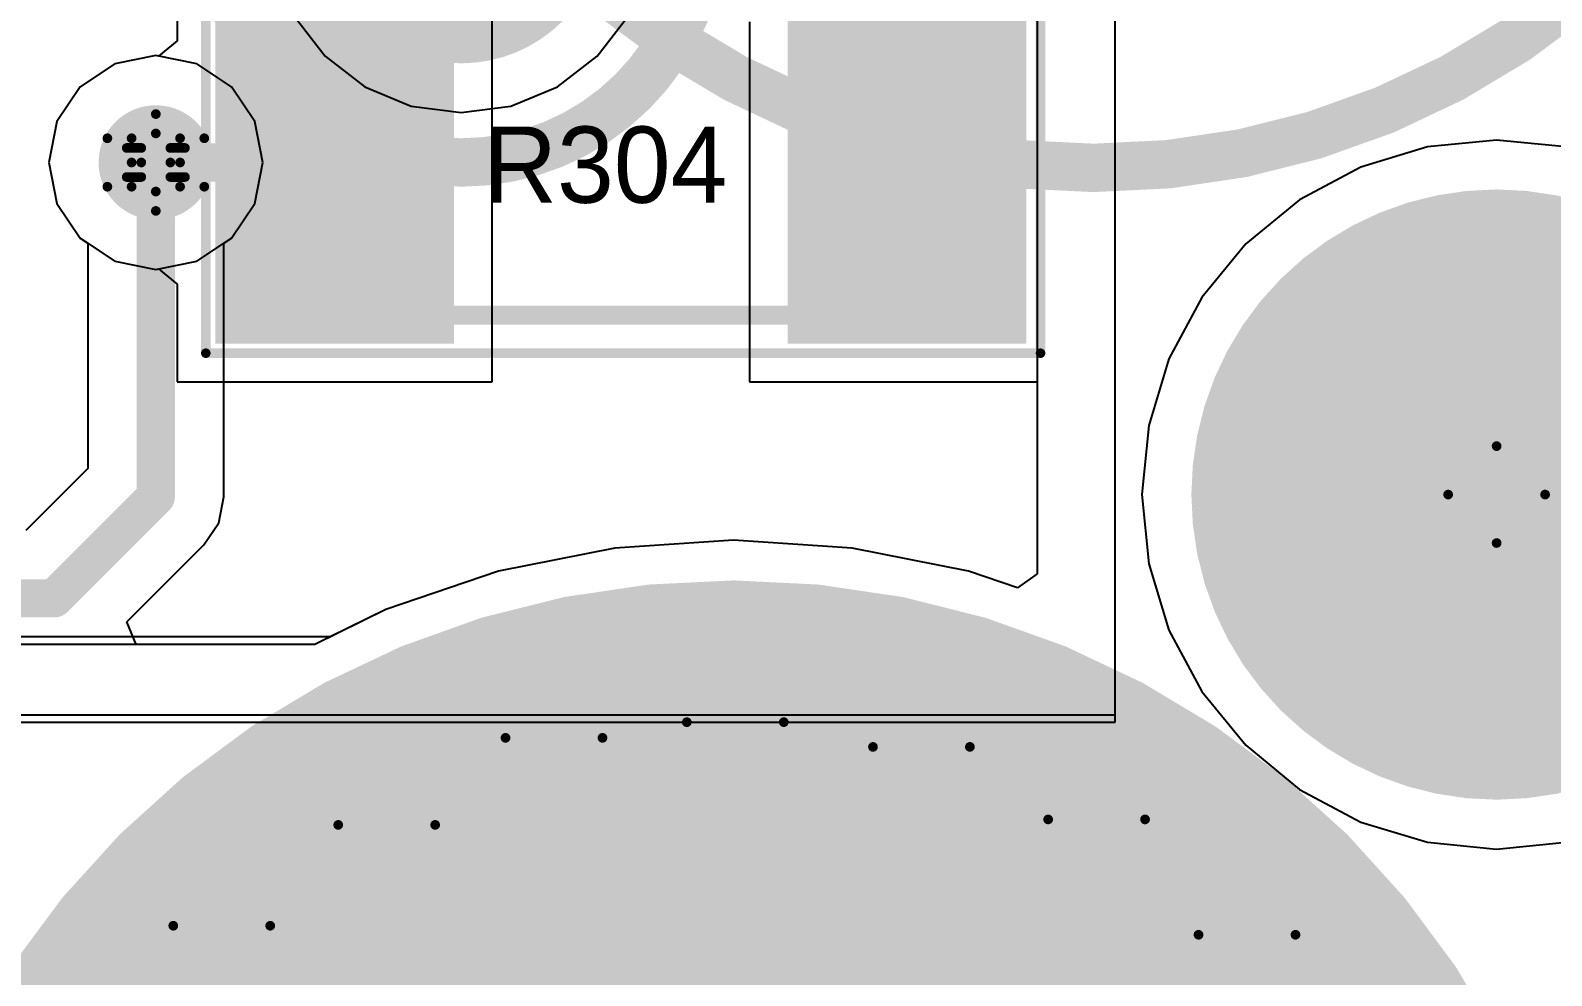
# Model space of a CAD drawing. Header units: millimetres. Extents: x 5 to 399, y 5 to 287.
# Drawn here: x 239.03 to 247, y 120.84 to 125.8 of the extents above; entities that cross this region are included whole.
import ezdxf

# ---------------------------------------------------------------- set-up
doc = ezdxf.new("R2010")
doc.units = ezdxf.units.MM
for name, color, linetype in [('BottomLayer', 5, 'Continuous'), ('BottomOverlay', 54, 'Continuous'), ('BottomPaste', 16, 'Continuous'), ('BottomSolder', 6, 'Continuous'), ('DrillDrawing', 1, 'Continuous'), ('DrillGuide', 244, 'Continuous'), ('Mechanical13', 56, 'Continuous'), ('Mechanical7', 56, 'Continuous'), ('MidLayer1', 16, 'Continuous'), ('MidLayer2', 76, 'Continuous'), ('MultiLayer', 9, 'Continuous'), ('PadHoleLayer', 156, 'Continuous'), ('TopLayer', 1, 'Continuous'), ('TopOverlay', 2, 'Continuous'), ('TopPaste', 8, 'Continuous'), ('TopSolder', 216, 'Continuous'), ('ViaHoleLayer', 16, 'Continuous')]:
    doc.layers.add(name, color=color, linetype=linetype)

# ---------------------------------------------------------------- blocks, each defined once
blk = doc.blocks.new('1206_R_88')
at = {"layer": 'Mechanical13', "const_width": 0.1}
for points in [[(1.6002, 0.8002), (-1.5998, 0.8002)], [(-1.5998, 0.8002), (-1.5998, -0.7999)], [(1.6002, 0.8002), (1.6002, -0.7999)], [(1.6002, -0.7999), (-1.5998, -0.7999)]]:
    blk.add_lwpolyline(points, dxfattribs=at)
at = {"layer": 'Mechanical13', "const_width": 0.05}
for points in [[(-1.6248, 0.8002, 1), (-1.5748, 0.8002, 1)], [(-1.6248, 0.8002, 1), (-1.5748, 0.8002, 1)], [(1.5752, 0.8002, 1), (1.6252, 0.8002, 1)], [(1.5752, 0.8002, 1), (1.6252, 0.8002, 1)], [(-1.6248, -0.7999, 1), (-1.5748, -0.7999, 1)], [(-1.6248, -0.7999, 1), (-1.5748, -0.7999, 1)], [(1.5752, -0.7999, 1), (1.6252, -0.7999, 1)], [(1.5752, -0.7999, 1), (1.6252, -0.7999, 1)]]:
    blk.add_lwpolyline(points, format="xyb", close=True, dxfattribs=at)
at = {"layer": 'TopLayer'}
for points in [[(-0.925, -0.9), (-0.925, 0.9), (-2.075, -0.9), (-2.075, 0.9)], [(2.075, -0.9), (2.075, 0.9), (0.925, -0.9), (0.925, 0.9)]]:
    blk.add_solid(points, dxfattribs=at)
at = {"layer": 'TopOverlay', "const_width": 0.05}
for points in [[(-2.2, 1), (-2.2, -1)], [(2.175, 1), (-2.2, 1)], [(2.175, 1), (2.175, -1)], [(2.175, -1), (-2.2, -1)]]:
    blk.add_lwpolyline(points, dxfattribs=at)
at = {"layer": 'TopOverlay', "const_width": 0.025}
for points in [[(-2.2125, 1, 1), (-2.1875, 1, 1)], [(-2.2125, 1, 1), (-2.1875, 1, 1)], [(2.1625, 1, 1), (2.1875, 1, 1)], [(2.1625, 1, 1), (2.1875, 1, 1)], [(-2.2125, -1, 1), (-2.1875, -1, 1)], [(-2.2125, -1, 1), (-2.1875, -1, 1)], [(2.1625, -1, 1), (2.1875, -1, 1)], [(2.1625, -1, 1), (2.1875, -1, 1)]]:
    blk.add_lwpolyline(points, format="xyb", close=True, dxfattribs=at)
at = {"layer": 'TopPaste'}
for points in [[(-0.925, -0.9), (-0.925, 0.9), (-2.075, -0.9), (-2.075, 0.9)], [(2.075, -0.9), (2.075, 0.9), (0.925, -0.9), (0.925, 0.9)]]:
    blk.add_solid(points, dxfattribs=at)
at = {"layer": 'TopSolder'}
for points in [[(-0.875, -0.95), (-0.875, 0.95), (-2.125, -0.95), (-2.125, 0.95)], [(2.125, -0.95), (2.125, 0.95), (0.875, -0.95), (0.875, 0.95)]]:
    blk.add_solid(points, dxfattribs=at)
blk = doc.blocks.new('TP1_5MM_B_94')
at = {"layer": 'BottomLayer', "const_width": 0.75}
blk.add_lwpolyline([(-0.375, 0, 1), (0.375, 0, 1)], format="xyb", close=True, dxfattribs=at)
at = {"layer": 'BottomOverlay'}
for points, const_width in [([(1.27, 0, 1), (-1.27, 0, 1)], 0.254), ([(-1.3335, 0, 1), (-1.2065, 0, 1)], 0.127), ([(1.2065, 0, 1), (1.3335, 0, 1)], 0.127)]:
    blk.add_lwpolyline(points, format="xyb", close=True, dxfattribs=dict(at, const_width=const_width))
at = {"layer": 'BottomPaste', "const_width": 0.75}
blk.add_lwpolyline([(-0.375, 0, 1), (0.375, 0, 1)], format="xyb", close=True, dxfattribs=at)
at = {"layer": 'BottomSolder', "const_width": 0.75}
blk.add_lwpolyline([(-0.375, 0, 1), (0.375, 0, 1)], format="xyb", close=True, dxfattribs=at)
blk = doc.blocks.new('TP1_5MM_B_152')
at = {"layer": 'BottomLayer', "const_width": 0.75}
blk.add_lwpolyline([(-0.375, 0, 1), (0.375, 0, 1)], format="xyb", close=True, dxfattribs=at)
at = {"layer": 'BottomOverlay'}
for points, const_width in [([(1.27, 0, 1), (-1.27, 0, 1)], 0.254), ([(-1.3335, 0, 1), (-1.2065, 0, 1)], 0.127), ([(1.2065, 0, 1), (1.3335, 0, 1)], 0.127)]:
    blk.add_lwpolyline(points, format="xyb", close=True, dxfattribs=dict(at, const_width=const_width))
at = {"layer": 'BottomPaste', "const_width": 0.75}
blk.add_lwpolyline([(-0.375, 0, 1), (0.375, 0, 1)], format="xyb", close=True, dxfattribs=at)
at = {"layer": 'BottomSolder', "const_width": 0.75}
blk.add_lwpolyline([(-0.375, 0, 1), (0.375, 0, 1)], format="xyb", close=True, dxfattribs=at)
blk = doc.blocks.new('M4_4_5_PAD9_210')
at = {"layer": 'BottomLayer', "const_width": 4.5}
blk.add_lwpolyline([(36.379, 0, 1), (40.879, 0, 1)], format="xyb", close=True, dxfattribs=at)
at = {"layer": 'BottomSolder', "const_width": 4.55}
blk.add_lwpolyline([(36.354, 0, 1), (40.904, 0, 1)], format="xyb", close=True, dxfattribs=at)
at = {"layer": 'MidLayer1', "const_width": 4.5}
blk.add_lwpolyline([(36.379, 0, 1), (40.879, 0, 1)], format="xyb", close=True, dxfattribs=at)
at = {"layer": 'MidLayer2', "const_width": 4.5}
blk.add_lwpolyline([(36.379, 0, 1), (40.879, 0, 1)], format="xyb", close=True, dxfattribs=at)
at = {"layer": 'MultiLayer', "const_width": 4.5}
blk.add_lwpolyline([(36.379, 0, 1), (40.879, 0, 1)], format="xyb", close=True, dxfattribs=at)
at = {"layer": 'TopLayer', "const_width": 4.5}
blk.add_lwpolyline([(36.379, 0, 1), (40.879, 0, 1)], format="xyb", close=True, dxfattribs=at)
at = {"layer": 'TopSolder', "const_width": 4.55}
blk.add_lwpolyline([(36.354, 0, 1), (40.904, 0, 1)], format="xyb", close=True, dxfattribs=at)

msp = doc.modelspace()

# ---------------------------------------------------------------- linework, layer by layer
at = {"layer": 'BottomLayer'}
for p, q in [((244.7124, 122.2076), (244.7124, 134.7669)), ((244.3046, 134.6764), (244.3046, 122.9466)), ((240.4115, 125.8689), (240.5718, 125.66)), ((241.9982, 125.66), (242.1585, 125.8689)), ((239.6848, 125.664), (239.4702, 125.6213)), ((239.8994, 125.6213), (239.6848, 125.664)), ((240.5718, 125.66), (240.7807, 125.4997)), ((241.7893, 125.4997), (241.9982, 125.66)), ((239.4702, 125.6213), (239.2883, 125.4997)), ((240.0813, 125.4997), (239.8994, 125.6213)), ((239.2883, 125.4997), (239.1667, 125.3178)), ((240.2029, 125.3178), (240.0813, 125.4997)), ((240.7807, 125.4997), (241.0239, 125.3989)), ((241.546, 125.3989), (241.7893, 125.4997)), ((241.0239, 125.3989), (241.285, 125.3646)), ((241.285, 125.3646), (241.546, 125.3989)), ((239.1667, 125.3178), (239.124, 125.1032)), ((240.2456, 125.1032), (240.2029, 125.3178)), ((246.3497, 125.185), (246.001, 125.0792)), ((246.7124, 125.2207), (246.3497, 125.185)), ((247.0751, 125.185), (246.7124, 125.2207)), ((239.124, 125.1032), (239.1667, 124.8886)), ((240.2029, 124.8886), (240.2456, 125.1032)), ((246.001, 125.0792), (245.6796, 124.9075)), ((239.1667, 124.8886), (239.2883, 124.7067)), ((240.0813, 124.7067), (240.2029, 124.8886)), ((245.6796, 124.9075), (245.3979, 124.6763)), ((239.2883, 124.7067), (239.4702, 124.5851)), ((239.8994, 124.5851), (240.0813, 124.7067)), ((245.3979, 124.6763), (245.1667, 124.3946)), ((239.4702, 124.5851), (239.6848, 124.5424)), ((239.6848, 124.5424), (239.8994, 124.5851)), ((245.1667, 124.3946), (244.995, 124.0732)), ((244.995, 124.0732), (244.8892, 123.7245)), ((244.8892, 123.7245), (244.8534, 123.3618)), ((244.8534, 123.3618), (244.8892, 122.9991)), ((242.7124, 123.122), (242.0911, 123.0813)), ((243.3337, 123.0813), (242.7124, 123.122)), ((242.0911, 123.0813), (241.4804, 122.9598)), ((243.9444, 122.9598), (243.3337, 123.0813)), ((241.4804, 122.9598), (240.8908, 122.7596)), ((244.2013, 122.8726), (243.9444, 122.9598)), ((244.3046, 122.9466), (244.2013, 122.8726)), ((244.8892, 122.9991), (244.995, 122.6504)), ((240.8908, 122.7596), (240.5983, 122.6154)), ((244.995, 122.6504), (245.1667, 122.329)), ((240.5983, 122.6154), (237.544, 122.6154)), ((245.1667, 122.329), (245.3979, 122.0473)), ((233.2568, 122.2076), (244.7124, 122.2076)), ((245.3979, 122.0473), (245.6796, 121.8161)), ((245.6796, 121.8161), (246.001, 121.6443)), ((246.001, 121.6443), (246.3497, 121.5386)), ((246.3497, 121.5386), (246.7124, 121.5028)), ((246.7124, 121.5028), (247.0751, 121.5386))]:
    msp.add_line(p, q, dxfattribs=at)
for points, const_width in [([(239.5348, 125.1032, 1), (239.8348, 125.1032, 1)], 0.3), ([(242.522, 122.1684, 1), (242.922, 122.1684, 1)], 0.4), ([(241.5718, 122.0861, 1), (241.9718, 122.0861, 1)], 0.4), ([(243.4976, 122.0387, 1), (243.8976, 122.0387, 1)], 0.4), ([(240.6949, 121.6296, 1), (241.0949, 121.6296, 1)], 0.4), ([(244.4157, 121.6584, 1), (244.8157, 121.6584, 1)], 0.4), ([(239.8303, 121.1009, 1), (240.2303, 121.1009, 1)], 0.4), ([(245.2041, 121.0535, 1), (245.6041, 121.0535, 1)], 0.4)]:
    msp.add_lwpolyline(points, format="xyb", close=True, dxfattribs=dict(at, const_width=const_width))
at = {"layer": 'BottomSolder', "const_width": 0.05}
msp.add_lwpolyline([(246.6874, 123.3618, 1), (246.7374, 123.3618, 1)], format="xyb", close=True, dxfattribs=at)
at = {"layer": 'DrillDrawing', "const_width": 0.0508}
for points in [[(239.5578, 125.2302), (239.6848, 125.3572)], [(239.6848, 125.3572), (239.8118, 125.2302)], [(239.4308, 125.2302), (239.5578, 125.1032)], [(239.4308, 125.2302), (239.5578, 125.2302)], [(239.6086, 125.1794), (239.6848, 125.2556)], [(239.6848, 125.2556), (239.761, 125.1794)], [(239.8118, 125.2302), (239.9388, 125.2302)], [(239.8118, 125.1032), (239.9388, 125.2302)], [(239.5324, 125.1794), (239.6086, 125.1032)], [(239.5324, 125.1794), (239.6086, 125.1794)], [(239.761, 125.1794), (239.8372, 125.1794)], [(239.761, 125.1032), (239.8372, 125.1794)], [(239.4308, 124.9762), (239.5578, 125.1032)], [(239.5324, 125.027), (239.6086, 125.1032)], [(239.761, 125.1032), (239.8372, 125.027)], [(239.8118, 125.1032), (239.9388, 124.9762)], [(239.5324, 125.027), (239.6086, 125.027)], [(239.6086, 125.027), (239.6848, 124.9508)], [(239.6848, 124.9508), (239.761, 125.027)], [(239.761, 125.027), (239.8372, 125.027)], [(239.4308, 124.9762), (239.5578, 124.9762)], [(239.5578, 124.9762), (239.6848, 124.8492)], [(239.6848, 124.8492), (239.8118, 124.9762)], [(239.8118, 124.9762), (239.9388, 124.9762)], [(246.4584, 123.3618), (246.7124, 123.6158)], [(246.7124, 123.6158), (246.9664, 123.3618)], [(246.4584, 123.3618), (246.7124, 123.1078)], [(246.7124, 123.1078), (246.9664, 123.3618)]]:
    msp.add_lwpolyline(points, dxfattribs=at)
at = {"layer": 'DrillDrawing'}
for points, const_width in [([(239.6721, 125.3572, 1), (239.6975, 125.3572, 1)], 0.0254), ([(239.6721, 125.3572, 1), (239.6975, 125.3572, 1)], 0.0254), ([(239.4181, 125.2302, 1), (239.4435, 125.2302, 1)], 0.0254), ([(239.4181, 125.2302, 1), (239.4435, 125.2302, 1)], 0.0254), ([(239.5451, 125.2302, 1), (239.5705, 125.2302, 1)], 0.0254), ([(239.5451, 125.2302, 1), (239.5705, 125.2302, 1)], 0.0254), ([(239.6721, 125.2556, 1), (239.6975, 125.2556, 1)], 0.0254), ([(239.6721, 125.2556, 1), (239.6975, 125.2556, 1)], 0.0254), ([(239.7991, 125.2302, 1), (239.8245, 125.2302, 1)], 0.0254), ([(239.7991, 125.2302, 1), (239.8245, 125.2302, 1)], 0.0254), ([(239.9261, 125.2302, 1), (239.9515, 125.2302, 1)], 0.0254), ([(239.9261, 125.2302, 1), (239.9515, 125.2302, 1)], 0.0254), ([(239.5197, 125.1794, 1), (239.5451, 125.1794, 1)], 0.0254), ([(239.5197, 125.1794, 1), (239.5451, 125.1794, 1)], 0.0254), ([(239.5959, 125.1794, 1), (239.6213, 125.1794, 1)], 0.0254), ([(239.5959, 125.1794, 1), (239.6213, 125.1794, 1)], 0.0254), ([(239.7483, 125.1794, 1), (239.7737, 125.1794, 1)], 0.0254), ([(239.7483, 125.1794, 1), (239.7737, 125.1794, 1)], 0.0254), ([(239.8245, 125.1794, 1), (239.8499, 125.1794, 1)], 0.0254), ([(239.8245, 125.1794, 1), (239.8499, 125.1794, 1)], 0.0254), ([(239.5451, 125.1032, 1), (239.5705, 125.1032, 1)], 0.0254), ([(239.5451, 125.1032, 1), (239.5705, 125.1032, 1)], 0.0254), ([(239.5959, 125.1032, 1), (239.6213, 125.1032, 1)], 0.0254), ([(239.5959, 125.1032, 1), (239.6213, 125.1032, 1)], 0.0254), ([(239.7483, 125.1032, 1), (239.7737, 125.1032, 1)], 0.0254), ([(239.7483, 125.1032, 1), (239.7737, 125.1032, 1)], 0.0254), ([(239.7991, 125.1032, 1), (239.8245, 125.1032, 1)], 0.0254), ([(239.7991, 125.1032, 1), (239.8245, 125.1032, 1)], 0.0254), ([(239.5197, 125.027, 1), (239.5451, 125.027, 1)], 0.0254), ([(239.5197, 125.027, 1), (239.5451, 125.027, 1)], 0.0254), ([(239.5959, 125.027, 1), (239.6213, 125.027, 1)], 0.0254), ([(239.5959, 125.027, 1), (239.6213, 125.027, 1)], 0.0254), ([(239.7483, 125.027, 1), (239.7737, 125.027, 1)], 0.0254), ([(239.7483, 125.027, 1), (239.7737, 125.027, 1)], 0.0254), ([(239.8245, 125.027, 1), (239.8499, 125.027, 1)], 0.0254), ([(239.8245, 125.027, 1), (239.8499, 125.027, 1)], 0.0254), ([(239.4181, 124.9762, 1), (239.4435, 124.9762, 1)], 0.0254), ([(239.4181, 124.9762, 1), (239.4435, 124.9762, 1)], 0.0254), ([(239.5451, 124.9762, 1), (239.5705, 124.9762, 1)], 0.0254), ([(239.5451, 124.9762, 1), (239.5705, 124.9762, 1)], 0.0254), ([(239.6721, 124.9508, 1), (239.6975, 124.9508, 1)], 0.0254), ([(239.6721, 124.9508, 1), (239.6975, 124.9508, 1)], 0.0254), ([(239.7991, 124.9762, 1), (239.8245, 124.9762, 1)], 0.0254), ([(239.7991, 124.9762, 1), (239.8245, 124.9762, 1)], 0.0254), ([(239.9261, 124.9762, 1), (239.9515, 124.9762, 1)], 0.0254), ([(239.9261, 124.9762, 1), (239.9515, 124.9762, 1)], 0.0254), ([(239.6721, 124.8492, 1), (239.6975, 124.8492, 1)], 0.0254), ([(239.6721, 124.8492, 1), (239.6975, 124.8492, 1)], 0.0254), ([(246.6997, 123.6158, 1), (246.7251, 123.6158, 1)], 0.0254), ([(246.6997, 123.6158, 1), (246.7251, 123.6158, 1)], 0.0254), ([(246.4457, 123.3618, 1), (246.4711, 123.3618, 1)], 0.0254), ([(246.4457, 123.3618, 1), (246.4711, 123.3618, 1)], 0.0254), ([(246.9537, 123.3618, 1), (246.9791, 123.3618, 1)], 0.0254), ([(246.9537, 123.3618, 1), (246.9791, 123.3618, 1)], 0.0254), ([(246.6997, 123.1078, 1), (246.7251, 123.1078, 1)], 0.0254), ([(246.6997, 123.1078, 1), (246.7251, 123.1078, 1)], 0.0254), ([(242.976, 122.1684, 1), (242.468, 122.1684, 1)], 0.0508), ([(242.0258, 122.0861, 1), (241.5178, 122.0861, 1)], 0.0508), ([(243.9516, 122.0387, 1), (243.4436, 122.0387, 1)], 0.0508), ([(242.4553, 122.1684, 1), (242.4807, 122.1684, 1)], 0.0254), ([(242.9633, 122.1684, 1), (242.9887, 122.1684, 1)], 0.0254), ([(241.5051, 122.0861, 1), (241.5305, 122.0861, 1)], 0.0254), ([(242.0131, 122.0861, 1), (242.0385, 122.0861, 1)], 0.0254), ([(243.4309, 122.0387, 1), (243.4563, 122.0387, 1)], 0.0254), ([(243.9389, 122.0387, 1), (243.9643, 122.0387, 1)], 0.0254), ([(241.1489, 121.6296, 1), (240.6409, 121.6296, 1)], 0.0508), ([(244.8697, 121.6584, 1), (244.3617, 121.6584, 1)], 0.0508), ([(244.349, 121.6584, 1), (244.3744, 121.6584, 1)], 0.0254), ([(244.857, 121.6584, 1), (244.8824, 121.6584, 1)], 0.0254), ([(240.6282, 121.6296, 1), (240.6536, 121.6296, 1)], 0.0254), ([(241.1362, 121.6296, 1), (241.1616, 121.6296, 1)], 0.0254), ([(240.2843, 121.1009, 1), (239.7763, 121.1009, 1)], 0.0508), ([(245.6581, 121.0535, 1), (245.1501, 121.0535, 1)], 0.0508), ([(239.7636, 121.1009, 1), (239.789, 121.1009, 1)], 0.0254), ([(240.2716, 121.1009, 1), (240.297, 121.1009, 1)], 0.0254), ([(245.1374, 121.0535, 1), (245.1628, 121.0535, 1)], 0.0254), ([(245.6454, 121.0535, 1), (245.6708, 121.0535, 1)], 0.0254)]:
    msp.add_lwpolyline(points, format="xyb", close=True, dxfattribs=dict(at, const_width=const_width))
at = {"layer": 'DrillGuide'}
for points, const_width in [([(239.6223, 125.1032, 1), (239.7473, 125.1032, 1)], 0.125), ([(242.622, 122.1684, 1), (242.822, 122.1684, 1)], 0.2), ([(241.6718, 122.0861, 1), (241.8718, 122.0861, 1)], 0.2), ([(243.5976, 122.0387, 1), (243.7976, 122.0387, 1)], 0.2), ([(240.7949, 121.6296, 1), (240.9949, 121.6296, 1)], 0.2), ([(244.5157, 121.6584, 1), (244.7157, 121.6584, 1)], 0.2), ([(239.9303, 121.1009, 1), (240.1303, 121.1009, 1)], 0.2), ([(245.3041, 121.0535, 1), (245.5041, 121.0535, 1)], 0.2)]:
    msp.add_lwpolyline(points, format="xyb", close=True, dxfattribs=dict(at, const_width=const_width))
at = {"layer": 'Mechanical7', "const_width": 0.254}
msp.add_lwpolyline([(248.5874, 129.0626, 1), (240.6118, 129.0626, 1)], format="xyb", close=True, dxfattribs=at)
at = {"layer": 'MidLayer1'}
for p, q in [((244.7124, 122.1684), (244.7124, 134.7669)), ((244.3046, 134.6764), (244.3046, 122.9466)), ((239.6848, 125.664), (239.4702, 125.6213)), ((239.8994, 125.6213), (239.6848, 125.664)), ((239.4702, 125.6213), (239.2883, 125.4997)), ((240.0813, 125.4997), (239.8994, 125.6213)), ((239.2883, 125.4997), (239.1667, 125.3178)), ((240.2029, 125.3178), (240.0813, 125.4997)), ((239.1667, 125.3178), (239.124, 125.1032)), ((240.2456, 125.1032), (240.2029, 125.3178)), ((246.3497, 125.185), (246.001, 125.0792)), ((246.7124, 125.2207), (246.3497, 125.185)), ((247.0751, 125.185), (246.7124, 125.2207)), ((239.124, 125.1032), (239.1667, 124.8886)), ((240.2029, 124.8886), (240.2456, 125.1032)), ((246.001, 125.0792), (245.6796, 124.9075)), ((239.1667, 124.8886), (239.2883, 124.7067)), ((240.0813, 124.7067), (240.2029, 124.8886)), ((245.6796, 124.9075), (245.3979, 124.6763)), ((239.2883, 124.7067), (239.4702, 124.5851)), ((239.8994, 124.5851), (240.0813, 124.7067)), ((245.3979, 124.6763), (245.1667, 124.3946)), ((239.4702, 124.5851), (239.6848, 124.5424)), ((239.6848, 124.5424), (239.8994, 124.5851)), ((245.1667, 124.3946), (244.995, 124.0732)), ((244.995, 124.0732), (244.8892, 123.7245)), ((244.8892, 123.7245), (244.8534, 123.3618)), ((244.8534, 123.3618), (244.8892, 122.9991)), ((242.7124, 123.122), (242.0911, 123.0813)), ((243.3337, 123.0813), (242.7124, 123.122)), ((242.0911, 123.0813), (241.4804, 122.9598)), ((243.9444, 122.9598), (243.3337, 123.0813)), ((241.4804, 122.9598), (240.8908, 122.7596)), ((244.2013, 122.8726), (243.9444, 122.9598)), ((244.3046, 122.9466), (244.2013, 122.8726)), ((244.8892, 122.9991), (244.995, 122.6504)), ((240.8908, 122.7596), (240.5188, 122.5762)), ((244.995, 122.6504), (245.1667, 122.329)), ((240.5188, 122.5762), (233.7576, 122.5762)), ((245.1667, 122.329), (245.3979, 122.0473)), ((233.0817, 122.1684), (244.7124, 122.1684)), ((245.3979, 122.0473), (245.6796, 121.8161)), ((245.6796, 121.8161), (246.001, 121.6443)), ((246.001, 121.6443), (246.3497, 121.5386)), ((246.3497, 121.5386), (246.7124, 121.5028)), ((246.7124, 121.5028), (247.0751, 121.5386))]:
    msp.add_line(p, q, dxfattribs=at)
for points, const_width in [([(239.5348, 125.1032, 1), (239.8348, 125.1032, 1)], 0.3), ([(242.522, 122.1684, 1), (242.922, 122.1684, 1)], 0.4), ([(241.5718, 122.0861, 1), (241.9718, 122.0861, 1)], 0.4), ([(243.4976, 122.0387, 1), (243.8976, 122.0387, 1)], 0.4), ([(240.6949, 121.6296, 1), (241.0949, 121.6296, 1)], 0.4), ([(244.4157, 121.6584, 1), (244.8157, 121.6584, 1)], 0.4), ([(239.8303, 121.1009, 1), (240.2303, 121.1009, 1)], 0.4), ([(245.2041, 121.0535, 1), (245.6041, 121.0535, 1)], 0.4)]:
    msp.add_lwpolyline(points, format="xyb", close=True, dxfattribs=dict(at, const_width=const_width))
at = {"layer": 'MidLayer2'}
for p, q in [((244.7124, 122.1684), (244.7124, 134.7669)), ((244.3046, 127.5303), (244.3046, 122.9466)), ((239.6848, 125.664), (239.4702, 125.6213)), ((239.8994, 125.6213), (239.6848, 125.664)), ((239.4702, 125.6213), (239.2883, 125.4997)), ((240.0813, 125.4997), (239.8994, 125.6213)), ((239.2883, 125.4997), (239.1667, 125.3178)), ((240.2029, 125.3178), (240.0813, 125.4997)), ((239.1667, 125.3178), (239.124, 125.1032)), ((240.2456, 125.1032), (240.2029, 125.3178)), ((246.3497, 125.185), (246.001, 125.0792)), ((246.7124, 125.2207), (246.3497, 125.185)), ((247.0751, 125.185), (246.7124, 125.2207)), ((239.124, 125.1032), (239.1667, 124.8886)), ((240.2029, 124.8886), (240.2456, 125.1032)), ((246.001, 125.0792), (245.6796, 124.9075)), ((239.1667, 124.8886), (239.2883, 124.7067)), ((240.0813, 124.7067), (240.2029, 124.8886)), ((245.6796, 124.9075), (245.3979, 124.6763)), ((239.2883, 124.7067), (239.3279, 124.6802)), ((240.0417, 124.6802), (240.0813, 124.7067)), ((239.3279, 124.6802), (239.3279, 123.4984)), ((240.0417, 123.3506), (240.0417, 124.6802)), ((245.3979, 124.6763), (245.1667, 124.3946)), ((245.1667, 124.3946), (244.995, 124.0732)), ((244.995, 124.0732), (244.8892, 123.7245)), ((244.8892, 123.7245), (244.8534, 123.3618)), ((239.3279, 123.4984), (239.0036, 123.1741)), ((240.0145, 123.214), (240.0417, 123.3506)), ((244.8534, 123.3618), (244.8892, 122.9991)), ((239.9371, 123.0983), (240.0145, 123.214)), ((242.7124, 123.122), (242.0911, 123.0813)), ((243.3337, 123.0813), (242.7124, 123.122)), ((239.5324, 122.6936), (239.9371, 123.0983)), ((242.0911, 123.0813), (241.4804, 122.9598)), ((243.9444, 122.9598), (243.3337, 123.0813)), ((241.4804, 122.9598), (240.8908, 122.7596)), ((244.2013, 122.8726), (243.9444, 122.9598)), ((244.3046, 122.9466), (244.2013, 122.8726)), ((244.8892, 122.9991), (244.995, 122.6504)), ((240.8908, 122.7596), (240.5188, 122.5762)), ((239.581, 122.5762), (239.5324, 122.6936)), ((244.995, 122.6504), (245.1667, 122.329)), ((240.5188, 122.5762), (239.581, 122.5762)), ((245.1667, 122.329), (245.3979, 122.0473)), ((233.8808, 122.1684), (244.7124, 122.1684)), ((245.3979, 122.0473), (245.6796, 121.8161)), ((245.6796, 121.8161), (246.001, 121.6443)), ((246.001, 121.6443), (246.3497, 121.5386)), ((246.3497, 121.5386), (246.7124, 121.5028)), ((246.7124, 121.5028), (247.0751, 121.5386))]:
    msp.add_line(p, q, dxfattribs=at)
for points, const_width in [([(239.5348, 125.1032, 1), (239.8348, 125.1032, 1)], 0.3), ([(239.6348, 125.1032, 1), (239.7348, 125.1032, 1)], 0.1), ([(239.6348, 123.3506, 1), (239.7348, 123.3506, 1)], 0.1), ([(239.6348, 123.3506, 1), (239.7348, 123.3506, 1)], 0.1), ([(239.1014, 122.8172, 1), (239.2014, 122.8172, 1)], 0.1), ([(239.1014, 122.8172, 1), (239.2014, 122.8172, 1)], 0.1), ([(242.522, 122.1684, 1), (242.922, 122.1684, 1)], 0.4), ([(241.5718, 122.0861, 1), (241.9718, 122.0861, 1)], 0.4), ([(243.4976, 122.0387, 1), (243.8976, 122.0387, 1)], 0.4), ([(240.6949, 121.6296, 1), (241.0949, 121.6296, 1)], 0.4), ([(244.4157, 121.6584, 1), (244.8157, 121.6584, 1)], 0.4), ([(239.8303, 121.1009, 1), (240.2303, 121.1009, 1)], 0.4), ([(245.2041, 121.0535, 1), (245.6041, 121.0535, 1)], 0.4)]:
    msp.add_lwpolyline(points, format="xyb", close=True, dxfattribs=dict(at, const_width=const_width))
at = {"layer": 'MidLayer2', "const_width": 0.2}
for points in [[(239.6848, 123.3506), (239.6848, 125.1032)], [(239.1514, 122.8172), (239.6848, 123.3506)], [(234.0249, 122.8172), (239.1514, 122.8172)]]:
    msp.add_lwpolyline(points, dxfattribs=at)
at = {"layer": 'MultiLayer'}
for points, const_width in [([(239.5348, 125.1032, 1), (239.8348, 125.1032, 1)], 0.3), ([(242.522, 122.1684, 1), (242.922, 122.1684, 1)], 0.4), ([(241.5718, 122.0861, 1), (241.9718, 122.0861, 1)], 0.4), ([(243.4976, 122.0387, 1), (243.8976, 122.0387, 1)], 0.4), ([(240.6949, 121.6296, 1), (241.0949, 121.6296, 1)], 0.4), ([(244.4157, 121.6584, 1), (244.8157, 121.6584, 1)], 0.4), ([(239.8303, 121.1009, 1), (240.2303, 121.1009, 1)], 0.4), ([(245.2041, 121.0535, 1), (245.6041, 121.0535, 1)], 0.4)]:
    msp.add_lwpolyline(points, format="xyb", close=True, dxfattribs=dict(at, const_width=const_width))
at = {"layer": 'PadHoleLayer', "const_width": 1.6}
msp.add_lwpolyline([(245.9124, 123.3618, 1), (247.5124, 123.3618, 1)], format="xyb", close=True, dxfattribs=at)
at = {"layer": 'TopLayer'}
for p, q in [((244.7124, 122.2076), (244.7124, 134.7669)), ((239.7968, 126.2532), (239.7968, 125.7418)), ((241.4468, 123.9532), (241.4468, 126.2532)), ((242.7968, 125.8404), (242.7968, 123.9532)), ((239.7968, 125.7418), (239.6986, 125.6612)), ((239.6848, 125.664), (239.4702, 125.6213)), ((239.6986, 125.6612), (239.6848, 125.664)), ((239.4702, 125.6213), (239.2883, 125.4997)), ((239.2883, 125.4997), (239.1667, 125.3178)), ((239.1667, 125.3178), (239.124, 125.1032)), ((246.3497, 125.185), (246.001, 125.0792)), ((246.7124, 125.2207), (246.3497, 125.185)), ((247.0751, 125.185), (246.7124, 125.2207)), ((239.124, 125.1032), (239.1667, 124.8886)), ((246.001, 125.0792), (245.6796, 124.9075)), ((239.1667, 124.8886), (239.2883, 124.7067)), ((245.6796, 124.9075), (245.3979, 124.6763)), ((239.2883, 124.7067), (239.4702, 124.5851)), ((245.3979, 124.6763), (245.1667, 124.3946)), ((239.4702, 124.5851), (239.6848, 124.5424)), ((239.6848, 124.5424), (239.6986, 124.5452)), ((239.6986, 124.5452), (239.7968, 124.4646)), ((239.7968, 124.4646), (239.7968, 123.9532)), ((245.1667, 124.3946), (244.995, 124.0732)), ((244.995, 124.0732), (244.8892, 123.7245)), ((239.7968, 123.9532), (241.4468, 123.9532)), ((242.7968, 123.9532), (244.3046, 123.9532)), ((244.3046, 123.9532), (244.3046, 122.9466)), ((244.8892, 123.7245), (244.8534, 123.3618)), ((244.8534, 123.3618), (244.8892, 122.9991)), ((242.7124, 123.122), (242.0911, 123.0813)), ((243.3337, 123.0813), (242.7124, 123.122)), ((242.0911, 123.0813), (241.4804, 122.9598)), ((243.9444, 122.9598), (243.3337, 123.0813)), ((241.4804, 122.9598), (240.8908, 122.7596)), ((244.2013, 122.8726), (243.9444, 122.9598)), ((244.3046, 122.9466), (244.2013, 122.8726)), ((244.8892, 122.9991), (244.995, 122.6504)), ((240.8908, 122.7596), (240.5983, 122.6154)), ((244.995, 122.6504), (245.1667, 122.329)), ((240.5983, 122.6154), (237.07, 122.6154)), ((245.1667, 122.329), (245.3979, 122.0473)), ((237.02, 122.2076), (244.7124, 122.2076)), ((245.3979, 122.0473), (245.6796, 121.8161)), ((245.6796, 121.8161), (246.001, 121.6443)), ((246.001, 121.6443), (246.3497, 121.5386)), ((246.3497, 121.5386), (246.7124, 121.5028)), ((246.7124, 121.5028), (247.0751, 121.5386))]:
    msp.add_line(p, q, dxfattribs=at)
at = {"layer": 'TopLayer', "const_width": 0.2}
for points in [[(243.6218, 125.1032), (243.6218, 126.1192)], [(239.6848, 125.1032), (240.6218, 125.1032)]]:
    msp.add_lwpolyline(points, dxfattribs=at)
at = {"layer": 'TopLayer'}
for points, const_width in [([(239.5348, 125.1032, 1), (239.8348, 125.1032, 1)], 0.3), ([(239.6348, 125.1032, 1), (239.7348, 125.1032, 1)], 0.1), ([(240.5718, 125.1032, 1), (240.6718, 125.1032, 1)], 0.1), ([(243.5718, 125.1032, 1), (243.6718, 125.1032, 1)], 0.1), ([(242.522, 122.1684, 1), (242.922, 122.1684, 1)], 0.4), ([(241.5718, 122.0861, 1), (241.9718, 122.0861, 1)], 0.4), ([(243.4976, 122.0387, 1), (243.8976, 122.0387, 1)], 0.4), ([(240.6949, 121.6296, 1), (241.0949, 121.6296, 1)], 0.4), ([(244.4157, 121.6584, 1), (244.8157, 121.6584, 1)], 0.4), ([(239.8303, 121.1009, 1), (240.2303, 121.1009, 1)], 0.4), ([(245.2041, 121.0535, 1), (245.6041, 121.0535, 1)], 0.4)]:
    msp.add_lwpolyline(points, format="xyb", close=True, dxfattribs=dict(at, const_width=const_width))
at = {"layer": 'TopSolder', "const_width": 0.05}
msp.add_lwpolyline([(246.6874, 123.3618, 1), (246.7374, 123.3618, 1)], format="xyb", close=True, dxfattribs=at)
at = {"layer": 'ViaHoleLayer'}
for points, const_width in [([(239.6223, 125.1032, 1), (239.7473, 125.1032, 1)], 0.125), ([(242.622, 122.1684, 1), (242.822, 122.1684, 1)], 0.2), ([(241.6718, 122.0861, 1), (241.8718, 122.0861, 1)], 0.2), ([(243.5976, 122.0387, 1), (243.7976, 122.0387, 1)], 0.2), ([(240.7949, 121.6296, 1), (240.9949, 121.6296, 1)], 0.2), ([(244.5157, 121.6584, 1), (244.7157, 121.6584, 1)], 0.2), ([(239.9303, 121.1009, 1), (240.1303, 121.1009, 1)], 0.2), ([(245.3041, 121.0535, 1), (245.5041, 121.0535, 1)], 0.2)]:
    msp.add_lwpolyline(points, format="xyb", close=True, dxfattribs=dict(at, const_width=const_width))

# ---------------------------------------------------------------- block references
for name, p, rotation in [('TP1_5MM_B_94', (237.6876, 126.6526), 90), ('TP1_5MM_B_152', (241.285, 126.3732), 90), ('1206_R_88', (242.1218, 125.1032), 180)]:
    msp.add_blockref(name, p, dxfattribs=dict(rotation=rotation))
msp.add_blockref('M4_4_5_PAD9_210', (204.0834, 118.3618))

# ---------------------------------------------------------------- texts
at = {"layer": 'TopOverlay'}
msp.add_text('R304', height=0.4, dxfattribs=at).set_placement((241.4016, 124.8918))

doc.saveas('drawing.dxf')
